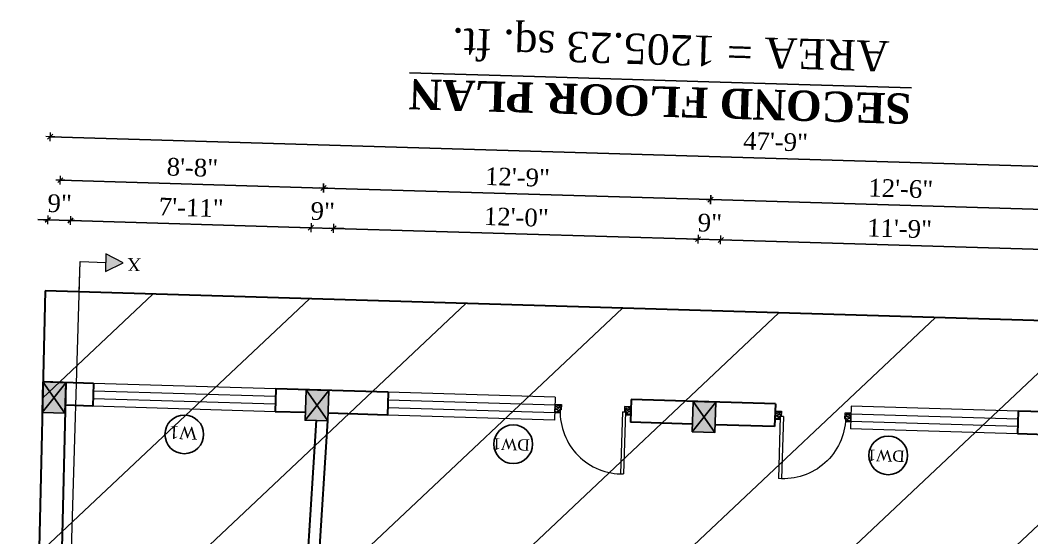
# Model space of a CAD drawing. Header units: inches. Extents: x 4069 to 291496, y -47643 to 12535.
# Drawn here: x 141551.1 to 141950.7, y -20991 to -20786.5 of the extents above; entities that cross this region are included whole.
import ezdxf

# ---------------------------------------------------------------- set-up
doc = ezdxf.new("R2010")
doc.units = ezdxf.units.IN
doc.header["$LTSCALE"] = 5
doc.header["$MEASUREMENT"] = 0
for name, color, linetype, lineweight in [('A-WALL', 7, 'Continuous', 9), ('Dimension', 7, 'Continuous', 18), ('DOOR', 62, 'Continuous', 0), ('Dw', 2, 'Continuous', 18)]:
    doc.layers.add(name, color=color, linetype=linetype, lineweight=lineweight)
doc.layers.add('dim line', color=7, linetype='Continuous', lineweight=15, true_color=0xfab2b2)
doc.layers.add('TEXT', color=6, linetype='Continuous')
doc.layers.add('WALL', color=7, linetype='Continuous')
doc.styles.add('ordinary', font='times.ttf')
doc.dimstyles.new('Copy of 96', dxfattribs={"dimtxt": 7, "dimasz": 4, "dimexe": 0.5, "dimexo": 0.5, "dimgap": 3, "dimtad": 1, "dimdec": 1, "dimzin": 11, "dimdsep": 46, "dimlunit": 4, "dimtxsty": 'ordinary', "dimblk": 'OBLIQUE', "dimcen": 0.09, "dimse1": 1, "dimse2": 1, "dimclrt": 6, "dimazin": 0, "dimtfac": 1, "dimtdec": 1, "dimtix": 1, "dimtmove": 2, "dimatfit": 3, "dimldrblk": 'leader', "dimfxl": 0.5, "dimfxlon": 1, "dimtolj": 1, "dimtzin": 0, "dimarcsym": 0})

# ---------------------------------------------------------------- blocks, each defined once
blk = doc.blocks.new('C1a')
at = {"color": 1, "ltscale": 5}
for p, q in [((18657.75, 4625.76), (18648.75, 4625.76)), ((18648.75, 4625.76), (18648.82, 4613.76)), ((18657.82, 4613.76), (18657.75, 4625.76)), ((18648.82, 4613.76), (18657.82, 4613.76))]:
    blk.add_line(p, q, dxfattribs=at)
blk = doc.blocks.new('A$C27B36B59')
at = {"layer": 'DOOR'}
for p, q in [((0, 4), (0, 0)), ((2.5, 4), (0, 4)), ((0, 0), (3, 0)), ((2.5, 2.5), (2.5, 4)), ((3, 2.5), (2.5, 2.5)), ((3, 0), (3, 2.5))]:
    blk.add_line(p, q, dxfattribs=at)
for centre, radius, start, end in [((-1.4, -0.54), 4.75, 22.1411, 72.838), ((1.34, 2.09), 1.64, 45.138, 144.8948), ((2.21, 0.3), 2.49, 83.3149, 152.658), ((0.13, 0.37), 2.05, 349.4875, 93.6805), ((1.96, -0.47), 2.01, 58.7447, 166.495), ((-0.06, 0.32), 1.13, 343.542, 86.947), ((2.08, -0.4), 1.17, 38.2816, 160.1519)]:
    blk.add_arc(centre, radius, start, end, dxfattribs=at)
blk = doc.blocks.new('D2')
at = {"layer": 'DOOR'}
for p, q in [((74473.95, 24047.59), (74473.95, 24018.09)), ((74473.95, 24047.59), (74475.45, 24047.59)), ((74475.45, 24047.59), (74475.45, 24018.13))]:
    blk.add_line(p, q, dxfattribs=at)
blk.add_arc((74473.95, 24047.59), 29.5, 180, 272.9146, dxfattribs=at)
at = {"layer": 'DOOR', "xscale": -1, "rotation": 180}
blk.add_blockref('A$C27B36B59', (74441.95, 24050.09), dxfattribs=at)
at = {"layer": 'DOOR', "rotation": 180}
blk.add_blockref('A$C27B36B59', (74477.95, 24050.09), dxfattribs=at)
blk = doc.blocks.new('x-x')
at = {"ltscale": 5}
for points in [[(11364.03, -701.52), (11364.03, -694.51), (11357.15, -698.09)], [(11364.03, -1135.52), (11364.03, -1128.51), (11357.15, -1132.09)]]:
    blk.add_hatch(color=256, dxfattribs=at).paths.add_polyline_path(points)
for p, q in [((11364.03, -694.51), (11357.15, -698.09)), ((11364.03, -701.52), (11364.03, -694.51)), ((11357.15, -698.09), (11364.03, -701.52)), ((11374.13, -698.09), (11364.03, -698.09)), ((11374.13, -698.09), (11374.13, -1132.09)), ((11364.03, -1128.51), (11357.15, -1132.09)), ((11364.03, -1135.52), (11364.03, -1128.51)), ((11357.15, -1132.09), (11364.03, -1135.52)), ((11374.13, -1132.09), (11364.03, -1132.09))]:
    blk.add_line(p, q, dxfattribs=at)
at = {"layer": 'A-WALL', "color": 1, "ltscale": 5}
blk.add_line((11374.13, -1120.09), (11374.13, -1132.09), dxfattribs=at)
at = {"layer": 'TEXT', "style": 'ordinary'}
for p in [(11350.08, -700.97), (11350.08, -1134.1)]:
    blk.add_text('X', height=5, dxfattribs=at).set_placement(p)
blk = doc.blocks.new('oblique')
at = {"color": 0, "lineweight": -2}
blk.add_line((0.25, 0.25), (-0.25, -0.25), dxfattribs=at)
at = {"layer": 'dim line', "lineweight": 9}
for p, q in [((-0.4375, 0), (0.4375, 0)), ((0, 0.4375), (0, -0.4375))]:
    blk.add_line(p, q, dxfattribs=at)
blk = doc.blocks.new('*D4188')
at = {"layer": 'A-WALL', "color": 0, "lineweight": -2, "ltscale": 50, "transparency": 16777216}
blk.add_line((141566.94, -20849.68), (141670.89, -20852.79), dxfattribs=at)
at = {"layer": 'Defpoints', "color": 0, "ltscale": 50, "transparency": 16777216}
for p in [(141670.89, -20852.79), (141564.55, -20929.58), (141668.5, -20932.68)]:
    blk.add_point(p, dxfattribs=at)
at = {"layer": 'A-WALL', "color": 0, "lineweight": -2, "ltscale": 50, "transparency": 16777216, "xscale": 4, "yscale": 4, "zscale": 4}
for p, rotation in [((141566.94, -20849.68), 178.2899854281303), ((141670.89, -20852.79), 358.2899854281303)]:
    blk.add_blockref('oblique', p, dxfattribs=dict(at, rotation=rotation))
at = {"layer": 'A-WALL', "color": 6, "ltscale": 50, "transparency": 16777216, "insert": (141619.11, -20844.68), "char_height": 7, "attachment_point": 5, "rotation": 358.29, "style": 'ordinary'}
blk.add_mtext('\\A1;8\'-8"', dxfattribs=at)
blk = doc.blocks.new('_OBLIQUE')
at = {"color": 0, "linetype": 'ByBlock'}
blk.add_line((-0.5, -0.5), (0.5, 0.5), dxfattribs=at)
blk = doc.blocks.new('leader')
at = {"layer": 'Dimension'}
for p, q in [((0, -4.328), (0, 4.328)), ((-4.424, 0), (4.424, 0))]:
    blk.add_line(p, q, dxfattribs=at)
blk = doc.blocks.new('*D4189')
at = {"layer": 'A-WALL', "color": 0, "lineweight": -2, "ltscale": 50, "transparency": 16777216}
blk.add_line((141670.89, -20852.79), (141823.82, -20857.35), dxfattribs=at)
at = {"layer": 'Defpoints', "color": 0, "ltscale": 50, "transparency": 16777216}
for p in [(141823.82, -20857.35), (141668.5, -20932.68), (141821.44, -20937.25)]:
    blk.add_point(p, dxfattribs=at)
at = {"layer": 'A-WALL', "color": 0, "lineweight": -2, "ltscale": 50, "transparency": 16777216, "xscale": 4, "yscale": 4, "zscale": 4}
for p, rotation in [((141670.89, -20852.79), 178.2899854280954), ((141823.82, -20857.35), 358.2899854280954)]:
    blk.add_blockref('oblique', p, dxfattribs=dict(at, rotation=rotation))
at = {"layer": 'A-WALL', "color": 6, "ltscale": 50, "transparency": 16777216, "insert": (141747.55, -20848.5), "char_height": 7, "attachment_point": 5, "rotation": 358.29, "style": 'ordinary'}
blk.add_mtext('\\A1;12\'-9"', dxfattribs=at)
blk = doc.blocks.new('*D4190')
at = {"layer": 'A-WALL', "color": 0, "lineweight": -2, "ltscale": 50, "transparency": 16777216}
blk.add_line((141823.82, -20857.35), (141973.75, -20861.83), dxfattribs=at)
at = {"layer": 'Defpoints', "color": 0, "ltscale": 50, "transparency": 16777216}
for p in [(141973.75, -20861.83), (141821.44, -20937.25), (141971.37, -20941.72)]:
    blk.add_point(p, dxfattribs=at)
at = {"layer": 'A-WALL', "color": 0, "lineweight": -2, "ltscale": 50, "transparency": 16777216, "xscale": 4, "yscale": 4, "zscale": 4}
for p, rotation in [((141823.82, -20857.35), 178.2899854280954), ((141973.75, -20861.83), 358.2899854280954)]:
    blk.add_blockref('oblique', p, dxfattribs=dict(at, rotation=rotation))
at = {"layer": 'A-WALL', "color": 6, "ltscale": 50, "transparency": 16777216, "insert": (141898.98, -20853.03), "char_height": 7, "attachment_point": 5, "rotation": 358.29, "style": 'ordinary'}
blk.add_mtext('\\A1;12\'-6"', dxfattribs=at)
blk = doc.blocks.new('*D4192')
at = {"layer": 'A-WALL', "color": 0, "lineweight": -2, "ltscale": 50, "transparency": 16777216}
blk.add_line((141562.95, -20832.53), (142135.69, -20849.63), dxfattribs=at)
at = {"layer": 'Defpoints', "color": 0, "ltscale": 50, "transparency": 16777216}
for p in [(142135.69, -20849.63), (141560.05, -20929.44), (142132.8, -20946.54)]:
    blk.add_point(p, dxfattribs=at)
at = {"layer": 'A-WALL', "color": 0, "lineweight": -2, "ltscale": 50, "transparency": 16777216, "xscale": 4, "yscale": 4, "zscale": 4}
for p, rotation in [((141562.95, -20832.53), 178.2899854280954), ((142135.69, -20849.63), 358.2899854280954)]:
    blk.add_blockref('oblique', p, dxfattribs=dict(at, rotation=rotation))
at = {"layer": 'A-WALL', "color": 6, "ltscale": 50, "transparency": 16777216, "insert": (141849.51, -20834.51), "char_height": 7, "attachment_point": 5, "rotation": 358.29, "style": 'ordinary'}
blk.add_mtext('\\A1;47\'-9"', dxfattribs=at)
blk = doc.blocks.new('*D4200')
at = {"layer": 'A-WALL', "color": 0, "lineweight": -2, "ltscale": 50, "transparency": 16777216}
blk.add_line((142166.57, -20967.08), (141964.65, -21299.2), dxfattribs=at)
at = {"layer": 'Defpoints', "color": 0, "ltscale": 50, "transparency": 16777216}
for p in [(142132.8, -20946.54), (141930.88, -21278.66), (141964.65, -21299.2)]:
    blk.add_point(p, dxfattribs=at)
at = {"layer": 'A-WALL', "color": 0, "lineweight": -2, "ltscale": 50, "transparency": 16777216, "xscale": 4, "yscale": 4, "zscale": 4}
for p, rotation in [((142166.57, -20967.08), 58.70147092240074), ((141964.65, -21299.2), 238.7014709224007)]:
    blk.add_blockref('oblique', p, dxfattribs=dict(at, rotation=rotation))
at = {"layer": 'A-WALL', "color": 6, "ltscale": 50, "transparency": 16777216, "insert": (142060.01, -21129.73), "char_height": 7, "attachment_point": 5, "rotation": 58.7015, "style": 'ordinary'}
blk.add_mtext('\\A1;32\'-5"', dxfattribs=at)
blk = doc.blocks.new('*D4215')
at = {"layer": 'A-WALL', "color": 0, "lineweight": -2, "ltscale": 50, "transparency": 16777216}
blk.add_line((141968.79, -20877.49), (141827.85, -20873.28), dxfattribs=at)
at = {"layer": 'Defpoints', "color": 0, "ltscale": 50, "transparency": 16777216}
for p in [(141827.85, -20873.28), (141825.93, -20937.38), (141966.87, -20941.59)]:
    blk.add_point(p, dxfattribs=at)
at = {"layer": 'A-WALL', "color": 0, "lineweight": -2, "ltscale": 50, "transparency": 16777216, "xscale": 4, "yscale": 4, "zscale": 4}
for p, rotation in [((141827.85, -20873.28), 178.2899854280954), ((141968.79, -20877.49), 358.2899854280954)]:
    blk.add_blockref('oblique', p, dxfattribs=dict(at, rotation=rotation))
at = {"layer": 'A-WALL', "color": 6, "ltscale": 50, "transparency": 16777216, "insert": (141898.51, -20868.82), "char_height": 7, "attachment_point": 5, "rotation": 358.29, "style": 'ordinary'}
blk.add_mtext('\\A1;11\'-9"', dxfattribs=at)
blk = doc.blocks.new('*D4216')
at = {"layer": 'A-WALL', "color": 0, "lineweight": -2, "ltscale": 50, "transparency": 16777216}
for p, q in [((141818.85, -20873.01), (141814.85, -20872.89)), ((141827.85, -20873.28), (141818.85, -20873.01)), ((141827.85, -20873.28), (141831.85, -20873.4))]:
    blk.add_line(p, q, dxfattribs=at)
at = {"layer": 'Defpoints', "color": 0, "ltscale": 50, "transparency": 16777216}
for p in [(141818.85, -20873.01), (141816.94, -20937.11), (141825.93, -20937.38)]:
    blk.add_point(p, dxfattribs=at)
at = {"layer": 'A-WALL', "color": 0, "lineweight": -2, "ltscale": 50, "transparency": 16777216, "xscale": 4, "yscale": 4, "zscale": 4}
for p, rotation in [((141818.85, -20873.01), 358.2899854280954), ((141827.85, -20873.28), 178.2899854280954)]:
    blk.add_blockref('oblique', p, dxfattribs=dict(at, rotation=rotation))
at = {"layer": 'A-WALL', "color": 6, "ltscale": 50, "transparency": 16777216, "insert": (141823.55, -20866.58), "char_height": 7, "attachment_point": 5, "rotation": 358.29, "style": 'ordinary'}
blk.add_mtext('\\A1;9"', dxfattribs=at)
blk = doc.blocks.new('*D4217')
at = {"layer": 'A-WALL', "color": 0, "lineweight": -2, "ltscale": 50, "transparency": 16777216}
blk.add_line((141818.85, -20873.01), (141674.92, -20868.72), dxfattribs=at)
at = {"layer": 'Defpoints', "color": 0, "ltscale": 50, "transparency": 16777216}
for p in [(141674.92, -20868.72), (141673, -20932.81), (141816.94, -20937.11)]:
    blk.add_point(p, dxfattribs=at)
at = {"layer": 'A-WALL', "color": 0, "lineweight": -2, "ltscale": 50, "transparency": 16777216, "xscale": 4, "yscale": 4, "zscale": 4}
for p, rotation in [((141674.92, -20868.72), 178.2899854280954), ((141818.85, -20873.01), 358.2899854280954)]:
    blk.add_blockref('oblique', p, dxfattribs=dict(at, rotation=rotation))
at = {"layer": 'A-WALL', "color": 6, "ltscale": 50, "transparency": 16777216, "insert": (141747.08, -20864.31), "char_height": 7, "attachment_point": 5, "rotation": 358.29, "style": 'ordinary'}
blk.add_mtext('\\A1;12\'-0"', dxfattribs=at)
blk = doc.blocks.new('*D4218')
at = {"layer": 'A-WALL', "color": 0, "lineweight": -2, "ltscale": 50, "transparency": 16777216}
for p, q in [((141665.92, -20868.45), (141661.92, -20868.33)), ((141674.92, -20868.72), (141665.92, -20868.45)), ((141674.92, -20868.72), (141678.91, -20868.84))]:
    blk.add_line(p, q, dxfattribs=at)
at = {"layer": 'Defpoints', "color": 0, "ltscale": 50, "transparency": 16777216}
for p in [(141665.92, -20868.45), (141664.01, -20932.55), (141673, -20932.81)]:
    blk.add_point(p, dxfattribs=at)
at = {"layer": 'A-WALL', "color": 0, "lineweight": -2, "ltscale": 50, "transparency": 16777216, "xscale": 4, "yscale": 4, "zscale": 4}
for p, rotation in [((141665.92, -20868.45), 358.2899854280954), ((141674.92, -20868.72), 178.2899854280954)]:
    blk.add_blockref('oblique', p, dxfattribs=dict(at, rotation=rotation))
at = {"layer": 'A-WALL', "color": 6, "ltscale": 50, "transparency": 16777216, "insert": (141670.61, -20862.01), "char_height": 7, "attachment_point": 5, "rotation": 358.29, "style": 'ordinary'}
blk.add_mtext('\\A1;9"', dxfattribs=at)
blk = doc.blocks.new('*D4219')
at = {"layer": 'A-WALL', "color": 0, "lineweight": -2, "ltscale": 50, "transparency": 16777216}
blk.add_line((141665.92, -20868.45), (141570.96, -20865.61), dxfattribs=at)
at = {"layer": 'Defpoints', "color": 0, "ltscale": 50, "transparency": 16777216}
for p in [(141570.96, -20865.61), (141569.05, -20929.71), (141664.01, -20932.55)]:
    blk.add_point(p, dxfattribs=at)
at = {"layer": 'A-WALL', "color": 0, "lineweight": -2, "ltscale": 50, "transparency": 16777216, "xscale": 4, "yscale": 4, "zscale": 4}
for p, rotation in [((141570.96, -20865.61), 178.2899854280954), ((141665.92, -20868.45), 358.2899854280954)]:
    blk.add_blockref('oblique', p, dxfattribs=dict(at, rotation=rotation))
at = {"layer": 'A-WALL', "color": 6, "ltscale": 50, "transparency": 16777216, "insert": (141618.64, -20860.46), "char_height": 7, "attachment_point": 5, "rotation": 358.29, "style": 'ordinary'}
blk.add_mtext('\\A1;7\'-11"', dxfattribs=at)
blk = doc.blocks.new('*D4220')
at = {"layer": 'A-WALL', "color": 0, "lineweight": -2, "ltscale": 50, "transparency": 16777216}
for p, q in [((141561.97, -20865.34), (141557.97, -20865.22)), ((141570.96, -20865.61), (141561.97, -20865.34)), ((141570.96, -20865.61), (141574.96, -20865.73))]:
    blk.add_line(p, q, dxfattribs=at)
at = {"layer": 'Defpoints', "color": 0, "ltscale": 50, "transparency": 16777216}
for p in [(141561.97, -20865.34), (141560.05, -20929.44), (141569.05, -20929.71)]:
    blk.add_point(p, dxfattribs=at)
at = {"layer": 'A-WALL', "color": 0, "lineweight": -2, "ltscale": 50, "transparency": 16777216, "xscale": 4, "yscale": 4, "zscale": 4}
for p, rotation in [((141561.97, -20865.34), 358.2899854280954), ((141570.96, -20865.61), 178.2899854280954)]:
    blk.add_blockref('oblique', p, dxfattribs=dict(at, rotation=rotation))
at = {"layer": 'A-WALL', "color": 6, "ltscale": 50, "transparency": 16777216, "insert": (141566.66, -20858.91), "char_height": 7, "attachment_point": 5, "rotation": 358.29, "style": 'ordinary'}
blk.add_mtext('\\A1;9"', dxfattribs=at)

msp = doc.modelspace()

# ---------------------------------------------------------------- hatches: boundary and pattern name
at = {"layer": 'WALL', "linetype": 'ByBlock', "ltscale": 5, "true_color": 0xf8991e}
h = msp.add_hatch(dxfattribs=at)
h.set_pattern_fill('ANSI31', color=30, scale=350, angle=178.2899854)
h.set_pattern_definition([(223.29, (150161.034, -23772.42), (29.99899, -31.8453), [])])
h.paths.add_polyline_path([(142154.30432, -20911.16713), (141909.36949, -21314.03745), (141551.08113, -21303.34102), (141560.90598, -20893.45167)])
h = msp.add_hatch(color=30, dxfattribs=at)
h.dxf.hatch_style = 1
h.paths.add_polyline_path([(141560.05302, -20929.44224), (141564.40895, -20935.57496), (141569.04919, -20929.71082)])
h.paths.add_polyline_path([(141560.05302, -20929.44224), (141559.76871, -20941.4391), (141564.40895, -20935.57496)])
h.paths.add_polyline_path([(141559.76871, -20941.4391), (141568.76487, -20941.70767), (141564.40895, -20935.57496)])
h.paths.add_polyline_path([(141564.40895, -20935.57496), (141568.76487, -20941.70767), (141569.04919, -20929.71082)])
h = msp.add_hatch(color=30, dxfattribs=at)
h.dxf.hatch_style = 1
h.paths.add_polyline_path([(141668.32574, -20938.67732), (141673.00279, -20932.81427), (141664.00679, -20932.5457)])
h.paths.add_polyline_path([(141664.00679, -20932.5457), (141663.6487, -20944.54036), (141668.32574, -20938.67732)])
h.paths.add_polyline_path([(141668.32574, -20938.67732), (141663.6487, -20944.54036), (141672.6447, -20944.80893)])
h.paths.add_polyline_path([(141672.6447, -20944.80893), (141673.00279, -20932.81427), (141668.32574, -20938.67732)])
h = msp.add_hatch(color=30, dxfattribs=at)
h.dxf.hatch_style = 1
h.paths.add_polyline_path([(141821.25761, -20943.24298), (141825.93465, -20937.37994), (141816.93866, -20937.11137)])
h.paths.add_polyline_path([(141816.93866, -20937.11137), (141816.58057, -20949.10603), (141821.25761, -20943.24298)])
h.paths.add_polyline_path([(141821.25761, -20943.24298), (141816.58057, -20949.10603), (141825.57656, -20949.37459)])
h.paths.add_polyline_path([(141825.57656, -20949.37459), (141825.93465, -20937.37994), (141821.25761, -20943.24298)])

# ---------------------------------------------------------------- linework, layer by layer
at = {"color": 1, "ltscale": 5}
for p, q in [((141569.04919, -20929.71082), (141559.76871, -20941.4391)), ((141560.05302, -20929.44224), (141568.76487, -20941.70767)), ((141673.00279, -20932.81427), (141663.6487, -20944.54036)), ((141664.00679, -20932.5457), (141672.6447, -20944.80893)), ((141825.93465, -20937.37994), (141816.58057, -20949.10603)), ((141816.93866, -20937.11137), (141825.57656, -20949.37459))]:
    msp.add_line(p, q, dxfattribs=at)
at = {"layer": 'A-WALL', "lineweight": 30}
for p, q in [((141560.90598, -20893.45167), (141556.66491, -21072.4048)), ((142154.30432, -20911.16713), (141560.90598, -20893.45167)), ((141580.04412, -20930.03906), (141560.05302, -20929.44224)), ((141569.04919, -20929.71082), (141565.66107, -21072.67338)), ((141580.04412, -20930.03906), (141579.77555, -20939.03505)), ((141652.01205, -20932.18761), (141651.74348, -20941.1836)), ((141696.49224, -20933.51553), (141652.01205, -20932.18761)), ((141696.49224, -20933.51553), (141696.22367, -20942.51152)), ((141792.44948, -20936.38026), (141792.18091, -20945.37626)), ((141849.4241, -20938.0812), (141792.44948, -20936.38026)), ((141579.77555, -20939.03505), (141568.83727, -20938.65278)), ((141663.73823, -20941.5417), (141651.74348, -20941.1836)), ((141696.22367, -20942.51152), (141672.73422, -20941.81026)), ((141849.4241, -20938.0812), (141849.15553, -20947.07719)), ((141945.38135, -20940.94593), (141945.11278, -20949.94192)), ((142000.35685, -20942.58718), (141945.38135, -20940.94593)), ((141660.61771, -21063.35215), (141668.15372, -20944.52411)), ((141665.10869, -21063.63697), (141672.6447, -20944.80893)), ((141816.67009, -20946.10736), (141792.18091, -20945.37626)), ((141849.15553, -20947.07719), (141825.66608, -20946.37593)), ((141966.60329, -20950.5835), (141945.11278, -20949.94192))]:
    msp.add_line(p, q, dxfattribs=at)
at = {"layer": 'Dw', "color": 3}
for p, q in [((141651.94542, -20935.18707), (141579.97748, -20933.03852)), ((141652.03494, -20932.18829), (141580.06701, -20930.03974)), ((141762.46284, -20935.48504), (141696.49224, -20933.51553)), ((141651.85589, -20938.18574), (141579.88796, -20936.03719)), ((141651.85589, -20938.18574), (141579.88796, -20936.03719)), ((141696.40271, -20936.5142), (141762.37332, -20938.4837)), ((141762.46284, -20935.48504), (141762.19427, -20944.48103)), ((141651.74348, -20941.1836), (141579.77555, -20939.03505)), ((141696.31319, -20939.51286), (141762.2838, -20941.48236)), ((141879.41074, -20938.97643), (141879.14217, -20947.97242)), ((141945.38135, -20940.94593), (141879.41074, -20938.97643)), ((141762.19427, -20944.48103), (141696.22367, -20942.51152)), ((141879.23169, -20944.97375), (141945.2023, -20946.94326)), ((141879.32122, -20941.97509), (141945.29182, -20943.94459)), ((141945.11278, -20949.94192), (141879.14217, -20947.97242))]:
    msp.add_line(p, q, dxfattribs=at)
at = {"layer": 'TEXT'}
for centre in [(141615.90676, -20950.14269), (141745.84843, -20954.022), (141894.01004, -20958.44526)]:
    msp.add_circle(centre, 7.64038, dxfattribs=at)
at = {"layer": 'WALL', "color": 2, "linetype": 'ByBlock', "ltscale": 5}
for points in [[(141568.76487, -20941.70767), (141569.04919, -20929.71082), (141560.05302, -20929.44224), (141559.76871, -20941.4391)], [(141673.00279, -20932.81427), (141664.00679, -20932.5457), (141663.6487, -20944.54036), (141672.6447, -20944.80893)], [(141825.93465, -20937.37994), (141816.93866, -20937.11137), (141816.58057, -20949.10603), (141825.57656, -20949.37459)]]:
    msp.add_lwpolyline(points, close=True, dxfattribs=at)

# ---------------------------------------------------------------- block references
at = {"layer": 'A-WALL', "color": 1, "rotation": 178.2899854281289}
msp.add_blockref('x-x', (152910.04806, -22352.86179), dxfattribs=at)
at = {"layer": 'WALL', "color": 2, "linetype": 'ByBlock', "ltscale": 5, "rotation": 178.2899854281289}
msp.add_blockref('C1a', (160347.24214, -16874.50489), dxfattribs=at)
at = {"layer": 'WALL', "color": 2, "linetype": 'ByBlock', "yscale": 0.8333000000000083, "zscale": 0.8333, "rotation": 358.2899854281289}
for p, xscale in [((79159.48639, -39119.22211), 0.8332999999984168), ((203286.13666, -42824.93007), -0.8333000000002356)]:
    msp.add_blockref('D2', p, dxfattribs=dict(at, xscale=xscale))

# ---------------------------------------------------------------- texts
at = {"layer": 'TEXT', "style": 'ordinary'}
for s, height, p in [('W1', 5, (141621.02895, -20947.23013)), ('DW1', 4.5, (141752.46864, -20952.14701)), ('DW1', 4.5, (141900.63024, -20956.57026))]:
    msp.add_text(s, height=height, rotation=178.2903735, dxfattribs=at).set_placement(p)
at = {"layer": 'TEXT', "char_height": 12, "width": 219.8150831, "attachment_point": 8, "rotation": 178.2895973, "style": 'ordinary'}
for s, insert in [('AREA = 1205.23 sq. ft.', (141808.31634, -20788.29958)), ('{\\fTimes New Roman|b1|i0|c0|p18;\\LSECOND FLOOR PLAN}', (141804.0098, -20812.42256))]:
    msp.add_mtext(s, dxfattribs=dict(at, insert=insert))

# ---------------------------------------------------------------- dimensions: what is measured, and where the dimension line sits
at = {"layer": 'A-WALL', "ltscale": 50}
for base, p1, p2, picture, middle in [((142135.69101, -20849.63156), (141560.05302, -20929.44224), (142132.79784, -20946.54111), '*D4192', (141849.51467, -20834.5144)), ((141823.82177, -20857.35374), (141668.50479, -20932.67999), (141821.43665, -20937.24565), '*D4189', (141747.55191, -20848.50317)), ((141973.75497, -20861.82988), (141821.43665, -20937.24565), (141971.36985, -20941.7218), '*D4190', (141898.98414, -20853.03417)), ((141561.96663, -20865.34395), (141569.04919, -20929.71082), (141560.05302, -20929.44224), '*D4220', (141566.66079, -20858.91051)), ((141570.96279, -20865.61253), (141664.00679, -20932.5457), (141569.04919, -20929.71082), '*D4219', (141618.63767, -20860.46224)), ((141665.9204, -20868.44741), (141673.00279, -20932.81427), (141664.00679, -20932.5457), '*D4218', (141670.61447, -20862.01397)), ((141674.91639, -20868.71598), (141816.93866, -20937.11137), (141673.00279, -20932.81427), '*D4217', (141747.0801, -20864.30689)), ((141818.85226, -20873.01308), (141825.93465, -20937.37994), (141816.93866, -20937.11137), '*D4216', (141823.54633, -20866.57963)), ((141827.84826, -20873.28165), (141966.87186, -20941.58751), (141825.93465, -20937.37994), '*D4215', (141898.51293, -20868.81771))]:
    dim = msp.add_linear_dim(base=base, p1=p1, p2=p2, angle=178.2899854, dimstyle='Copy of 96', override={"dimdec": 0, "dimblk": 'oblique', "dimtdec": 0, "dimarcsym": 1}, dxfattribs=at)
    dim.commit()
    dim.dimension.update_dxf_attribs({"geometry": picture, "text_midpoint": middle})
for p1, p2, distance, picture, middle in [((141564.55111, -20929.57653), (141668.50479, -20932.67999), 79.92751, '*D4188', (141619.10883, -20844.6787)), ((142132.79784, -20946.54111), (141930.87596, -21278.66347), 39.52759, '*D4200', (142060.00631, -21129.72857))]:
    dim = msp.add_aligned_dim(p1=p1, p2=p2, distance=distance, dimstyle='Copy of 96', override={"dimdec": 0, "dimblk": 'oblique', "dimtdec": 0, "dimarcsym": 1}, dxfattribs=at)
    dim.commit()
    dim.dimension.update_dxf_attribs({"geometry": picture, "text_midpoint": middle})

doc.saveas('drawing.dxf')
